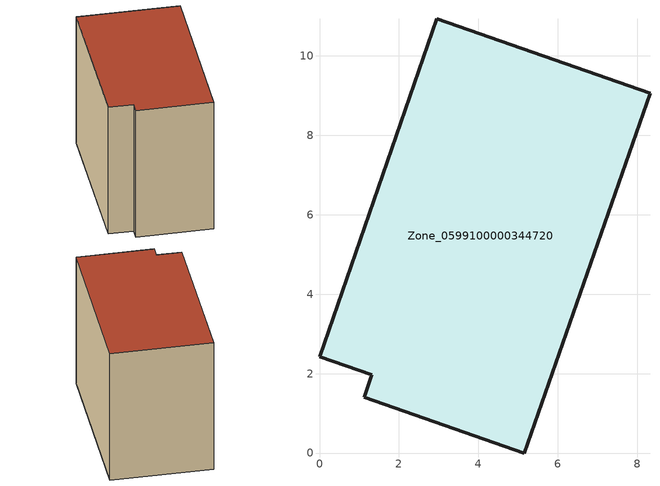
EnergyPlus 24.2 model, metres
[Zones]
Zone_0599100000344720
 floor ground (C_G): 8.32,9.06 5.15,0 1.12,1.41 1.32,1.97 0,2.43 2.95,10.93 z0
 wall outside (C_F): 8.32,9.06 2.95,10.93 0,2.43 1.32,1.97 1.12,1.41 5.15,0 8.32,9.06 z0:8.13
 roof outside (C_R): 5.15,0 8.32,9.06 2.95,10.93 0,2.43 1.32,1.97 1.12,1.41 z8.13
[BUILDING]
Pand.0599100000344720: North Axis=0; Terrain=City; Loads Convergence Tolerance Value=0.04; Temperature Convergence Tolerance Value=0.4; Solar Distribution=FullExterior; Maximum Number of Warmup Days=25; Minimum Number of Warmup Days=1
[Site:Location]
Rotterdam.The.Hague.AP_ZH_NLD Design_Conditions: Latitude=51.96; Longitude=4.45; Time Zone=1; Elevation=-4.5
[SITE:GROUNDTEMPERATURE:BUILDINGSURFACE]
18, 18, 18, 18, 18, 18, 18, 18, 18, 18, 18, 18
[MATERIAL] Thermal Absorptance=0.9; Solar Absorptance=0.7; Visible Absorptance=0.7
Name | Roughness | Thickness | Conductivity | Density | Specific Heat
G.TC.1992-2005 | MediumSmooth | 0.15 | 0.06 | 540 | 1210
F.TC.1992-2005 | Rough | 0.3 | 0.12 | 1920 | 840
R.TC.1992-2005 | MediumRough | 0.2 | 0.08 | 1500 | 1000
[CONSTRUCTION]
C_G: G.TC.1992-2005
C_F: F.TC.1992-2005
C_R: R.TC.1992-2005
[ZONE]
Zone_0599100000344720: Type=1; Multiplier=1; Ceiling Height=Autocalculate; Volume=Autocalculate; Floor Area=autocalculate; Part of Total Floor Area=Yes
[ZONEINFILTRATION:DESIGNFLOWRATE]
Infil_Zone_0599100000344720: Zone or ZoneList or Space or SpaceList=Zone_0599100000344720; Schedule=AlwaysOn; Design Flow Rate Calculation Method=Flow/Area; Flow Rate per Floor Area=0.0015; Constant Term Coefficient=1; Temperature Term Coefficient=0; Velocity Term Coefficient=0; Velocity Squared Term Coefficient=0
[HVACTEMPLATE:ZONE:IDEALLOADSAIRSYSTEM]
Zone_0599100000344720: Maximum Heating Supply Air Temperature=50; Minimum Cooling Supply Air Temperature=13; Maximum Heating Supply Air Humidity Ratio=0.0156; Minimum Cooling Supply Air Humidity Ratio=0.0077; Heating Limit=NoLimit; Cooling Limit=NoLimit; Dehumidification Control Type=ConstantSensibleHeatRatio; Cooling Sensible Heat Ratio=0.7; Dehumidification Setpoint=60; Humidification Control Type=None; Humidification Setpoint=30; Outdoor Air Method=None; Outdoor Air Flow Rate per Person=0.00944; Outdoor Air Flow Rate per Zone Floor Area=0; Outdoor Air Flow Rate per Zone=0; Demand Controlled Ventilation Type=None; Outdoor Air Economizer Type=NoEconomizer; Heat Recovery Type=None; Sensible Heat Recovery Effectiveness=0.7; Latent Heat Recovery Effectiveness=0.65
[ZONECONTROL:THERMOSTAT]
ThermostatControl_Zone_0599100000344720: Zone or ZoneList=Zone_0599100000344720; Control Type Schedule=DualSetpointControlType; Control 1=Thermostat_Zone_0599100000344720; Temperature Difference Between Cutout And Setpoint=0
[THERMOSTATSETPOINT:DUALSETPOINT]
Thermostat_Zone_0599100000344720: Heating Setpoint Temperature Schedule=HeatingSetpoint_Zone_0599100000344720; Cooling Setpoint Temperature Schedule=CoolingSetpoint_Zone_0599100000344720
[SCHEDULE:COMPACT]
HeatingSetpoint_Zone_0599100000344720: Through: 12/31, For: AllDays, Until: 24:00, 21
CoolingSetpoint_Zone_0599100000344720: Through: 12/31, For: AllDays, Until: 24:00, 24
DualSetpointControlType: Through: 12/31, For: AllDays, Until: 24:00, 4
AlwaysOn: Through: 12/31, For: AllDays, Until: 24:00, 1
